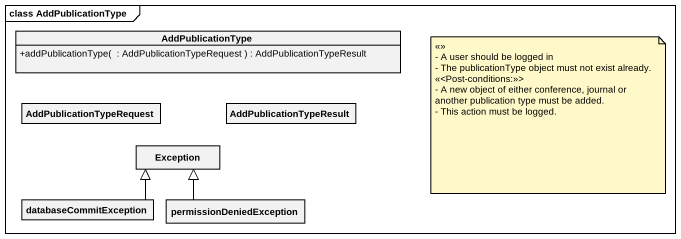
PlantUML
@startuml
mainframe class AddPublicationType
hide circle
hide empty members
skinparam classAttributeIconSize 0
class AddPublicationType {
  +addPublicationType(  : AddPublicationTypeRequest ) : AddPublicationTypeResult
}
class AddPublicationTypeRequest
class AddPublicationTypeResult
class "Exception" as Exception_
class databaseCommitException
class permissionDeniedException
databaseCommitException -right-|> Exception_
permissionDeniedException -up-|> Exception_
note as N1
  <<>>
  - A user should be logged in
  - The publicationType object must not exist already.
  <<<Post-conditions:>>>
  - A new object of either conference, journal or another publication type must be added.
  - This action must be logged.
end note
@enduml
